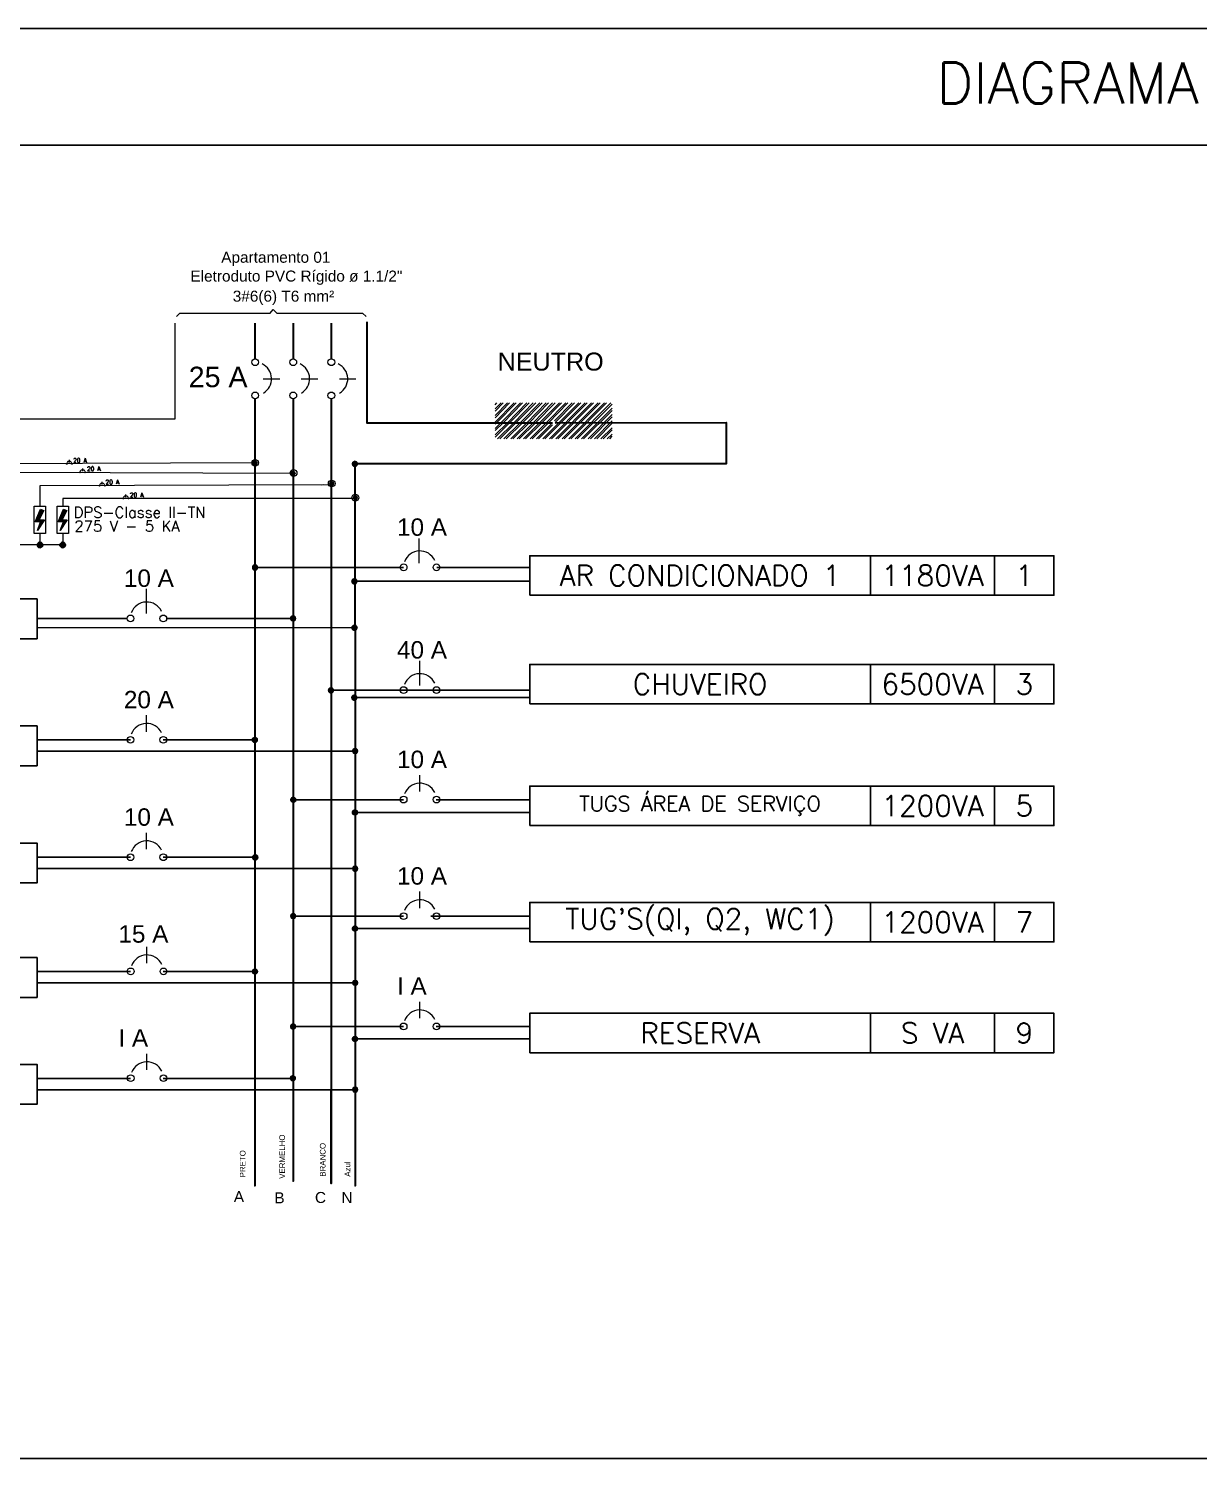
# Model space of a CAD drawing. Header units: metres. Extents: x 2426 to 5032, y 1997 to 4035.
# Drawn here: x 2462.62 to 2468.03, y 2021.78 to 2028.39 of the extents above; entities that cross this region are included whole.
import ezdxf

# ---------------------------------------------------------------- set-up
doc = ezdxf.new("R2010")
doc.units = ezdxf.units.M
doc.linetypes.add('CONTORNO_QUADRO_T', pattern=[0.35, 0.2, -0.15])
for name, color, linetype in [('ELE-TEXTO04', 4, 'CONTORNO_QUADRO_T'), ('PDF3_COTA', 7, 'Continuous'), ('PDF3_DI-Barramento Fase 1', 6, 'Continuous'), ('PDF3_DI-Barramento Fase 2', 6, 'Continuous'), ('PDF3_DI-Barramento Fase 3', 4, 'Continuous'), ('PDF3_DI-Disjuntor', 7, 'Continuous'), ('PDF3_DI-Textos do diagrama', 7, 'Continuous'), ('PDF3_DIAGRAMA', 7, 'Continuous'), ('PDF3_eletrodutos', 3, 'Continuous'), ('PDF3_Text', 7, 'Continuous'), ('VISTA FRONTAL', 7, 'Continuous')]:
    doc.layers.add(name, color=color, linetype=linetype)
doc.layers.add('PDF3_DI-Linhas do diagrama', color=7, linetype='Continuous', true_color=0xdcdcdc)
doc.styles.add('N', font='romans.shx', dxfattribs={"height": 0.13})
doc.styles.add('PDF Arial', font='arial.ttf')

msp = doc.modelspace()

# ---------------------------------------------------------------- linework, layer by layer
for p, q in [((2463.2577, 2025.6656), (2463.8419, 2025.6656)), ((2462.6586, 2025.6215), (2464.1282, 2025.623))]:
    msp.add_line(p, q)
at = {"layer": 'PDF3_COTA'}
for p, q in [((2464.9336, 2025.8375), (2464.1272, 2025.8375)), ((2462.6615, 2025.6656), (2463.0751, 2025.6656)), ((2464.9332, 2025.2997), (2464.1268, 2025.2997))]:
    msp.add_line(p, q, dxfattribs=at)
at = {"layer": 'PDF3_COTA', "lineweight": 25}
for points in [[(2464.936, 2025.7729), (2464.936, 2025.9554), (2467.3595, 2025.9554), (2467.3595, 2025.7729), (2465.1039, 2025.7729)], [(2460.2546, 2025.5713), (2460.2546, 2025.7555), (2462.6586, 2025.7555), (2462.6586, 2025.5713)], [(2464.936, 2025.2703), (2464.936, 2025.4529), (2467.3595, 2025.4529), (2467.3595, 2025.2703), (2465.1039, 2025.2703)], [(2460.2546, 2024.9847), (2460.2546, 2025.1689), (2462.6586, 2025.1689), (2462.6586, 2024.9847)], [(2464.936, 2024.7082), (2464.936, 2024.8908), (2467.3595, 2024.8908), (2467.3595, 2024.7082), (2465.1039, 2024.7082)], [(2460.2546, 2024.4429), (2460.2546, 2024.6271), (2462.6586, 2024.6271), (2462.6586, 2024.4429)], [(2464.936, 2024.1702), (2464.936, 2024.3527), (2467.3595, 2024.3527), (2467.3595, 2024.1702), (2465.1039, 2024.1702)], [(2460.2546, 2023.9135), (2460.2546, 2024.0977), (2462.6586, 2024.0977), (2462.6586, 2023.9135)], [(2464.936, 2023.6579), (2464.936, 2023.8405), (2467.3595, 2023.8405), (2467.3595, 2023.6579), (2465.1039, 2023.6579)], [(2460.2546, 2023.4196), (2460.2546, 2023.6038), (2462.6586, 2023.6038), (2462.6586, 2023.4196)]]:
    msp.add_lwpolyline(points, close=True, dxfattribs=at)
for points in [[(2466.5108, 2025.7729), (2466.5108, 2025.9554)], [(2467.0853, 2025.7729), (2467.0853, 2025.9554)], [(2463.6742, 2025.9016), (2464.3524, 2025.9016)], [(2464.5061, 2025.9016), (2464.936, 2025.9016)], [(2466.5108, 2025.2703), (2466.5108, 2025.4529)], [(2467.0853, 2025.2703), (2467.0853, 2025.4529)], [(2464.0157, 2025.3343), (2464.936, 2025.3343)], [(2462.6586, 2025.1045), (2463.0906, 2025.1045)], [(2463.666, 2025.1045), (2463.2422, 2025.1045)], [(2464.1258, 2025.0523), (2462.6586, 2025.0523)], [(2466.5108, 2024.7082), (2466.5108, 2024.8908)], [(2467.0853, 2024.7082), (2467.0853, 2024.8908)], [(2463.8428, 2024.8273), (2464.3524, 2024.8273)], [(2464.504, 2024.8273), (2464.936, 2024.8273)], [(2464.1258, 2024.7686), (2464.936, 2024.7686)], [(2462.6586, 2024.5616), (2463.0906, 2024.5616)], [(2463.6669, 2024.5616), (2463.2422, 2024.5616)], [(2464.1258, 2024.5094), (2462.6586, 2024.5094)], [(2466.5108, 2024.1702), (2466.5108, 2024.3527)], [(2467.0853, 2024.1702), (2467.0853, 2024.3527)], [(2463.8438, 2024.2893), (2464.3524, 2024.2893)], [(2464.4787, 2024.2893), (2464.936, 2024.2893)], [(2464.1258, 2024.2323), (2464.936, 2024.2323)], [(2462.6586, 2024.0334), (2463.0906, 2024.0334)], [(2463.6633, 2024.0334), (2463.2422, 2024.0334)], [(2464.1258, 2023.9812), (2462.6586, 2023.9812)], [(2466.5108, 2023.6579), (2466.5108, 2023.8405)], [(2467.0853, 2023.6579), (2467.0853, 2023.8405)], [(2463.8418, 2023.7791), (2464.3524, 2023.7791)], [(2464.504, 2023.7791), (2464.936, 2023.7791)], [(2464.1258, 2023.722), (2464.936, 2023.722)], [(2462.6586, 2023.5394), (2463.0906, 2023.5394)], [(2464.1258, 2023.4872), (2462.6586, 2023.4872)], [(2463.8421, 2023.5394), (2463.2418, 2023.5394)]]:
    msp.add_lwpolyline(points, dxfattribs=at)
at = {"layer": 'PDF3_DI-Barramento Fase 1', "lineweight": 30}
for points in [[(2463.666, 2027.0298), (2463.666, 2026.8635)], [(2463.8421, 2027.0298), (2463.8421, 2026.8635)], [(2464.0182, 2027.0298), (2464.0182, 2026.8635)], [(2463.666, 2026.6809), (2463.666, 2023.0427), (2463.666, 2023.0427)]]:
    msp.add_lwpolyline(points, dxfattribs=at)
at = {"layer": 'PDF3_DI-Barramento Fase 2', "lineweight": 30}
msp.add_lwpolyline([(2463.8421, 2026.6809), (2463.8421, 2023.0641), (2463.8421, 2023.0641)], dxfattribs=at)
at = {"layer": 'PDF3_DI-Barramento Fase 3', "lineweight": 30}
for points in [[(2464.1828, 2027.0363), (2464.1828, 2026.5701), (2465.042, 2026.5701)], [(2465.0534, 2026.5701), (2465.8441, 2026.5717), (2465.8441, 2026.3793), (2464.2171, 2026.3793)], [(2464.6295, 2026.3793), (2464.1274, 2026.3793), (2464.129, 2024.8632), (2464.129, 2023.0427), (2464.129, 2023.0427)]]:
    msp.add_lwpolyline(points, dxfattribs=at)
at = {"layer": 'PDF3_DI-Barramento Fase 3', "color": 6, "lineweight": 30}
msp.add_lwpolyline([(2464.0182, 2026.6809), (2464.0182, 2023.0534), (2464.0182, 2023.4872)], dxfattribs=at)
at = {"layer": 'PDF3_DI-Disjuntor', "transparency": 33554559}
for points in [[(2462.6553, 2026.1217), (2462.6863, 2026.112), (2462.6504, 2026.112)], [(2462.6732, 2026.1641), (2462.6683, 2026.1217), (2462.6553, 2026.1217)], [(2462.6928, 2026.1217), (2462.6553, 2026.1217), (2462.6863, 2026.112)], [(2462.6895, 2026.1641), (2462.6732, 2026.1641), (2462.6683, 2026.1217)], [(2462.6749, 2026.1706), (2462.6895, 2026.1641), (2462.6732, 2026.1641)], [(2462.7613, 2026.1217), (2462.7906, 2026.112), (2462.7564, 2026.112)], [(2462.7776, 2026.1641), (2462.7743, 2026.1217), (2462.7613, 2026.1217)], [(2462.7971, 2026.1217), (2462.7613, 2026.1217), (2462.7906, 2026.112)], [(2462.7955, 2026.1641), (2462.7776, 2026.1641), (2462.7743, 2026.1217)], [(2462.7808, 2026.1706), (2462.7955, 2026.1641), (2462.7776, 2026.1641)], [(2462.6749, 2026.112), (2462.6863, 2026.112), (2462.6602, 2026.0712)], [(2462.7808, 2026.112), (2462.7906, 2026.112), (2462.7661, 2026.0712)]]:
    msp.add_solid(points, dxfattribs=at)
at = {"layer": 'PDF3_DI-Linhas do diagrama', "lineweight": 20}
for centre in [(2463.6669, 2026.385), (2463.8446, 2026.3377), (2464.0206, 2026.2888), (2464.1299, 2026.2236)]:
    msp.add_circle(centre, 0.0155, dxfattribs=at)
at = {"layer": 'PDF3_DI-Linhas do diagrama', "transparency": 33554559}
for points in [[(2463.6563, 2026.3924), (2463.666, 2026.3842), (2463.653, 2026.3842)], [(2463.653, 2026.3842), (2463.6563, 2026.3761), (2463.666, 2026.3842)], [(2463.666, 2026.3972), (2463.6563, 2026.3924), (2463.666, 2026.3842)], [(2463.6563, 2026.3761), (2463.666, 2026.3842), (2463.666, 2026.3712)], [(2463.666, 2026.3842), (2463.6742, 2026.3924), (2463.666, 2026.3972)], [(2463.6791, 2026.3842), (2463.666, 2026.3842), (2463.6742, 2026.3924)], [(2463.666, 2026.3842), (2463.666, 2026.3712), (2463.6742, 2026.3761)], [(2463.6742, 2026.3761), (2463.6791, 2026.3842), (2463.666, 2026.3842)], [(2463.8323, 2026.3451), (2463.8421, 2026.3369), (2463.8291, 2026.3369)], [(2463.8291, 2026.3369), (2463.8323, 2026.3271), (2463.8421, 2026.3369)], [(2463.8421, 2026.3483), (2463.8323, 2026.3451), (2463.8421, 2026.3369)], [(2463.8323, 2026.3271), (2463.8421, 2026.3369), (2463.8421, 2026.3239)], [(2463.8421, 2026.3369), (2463.8503, 2026.3451), (2463.8421, 2026.3483)], [(2463.8535, 2026.3369), (2463.8421, 2026.3369), (2463.8503, 2026.3451)], [(2463.8421, 2026.3369), (2463.8421, 2026.3239), (2463.8503, 2026.3271)], [(2463.8503, 2026.3271), (2463.8535, 2026.3369), (2463.8421, 2026.3369)], [(2464.0117, 2026.2978), (2464.0214, 2026.2897), (2464.0084, 2026.2897)], [(2464.0084, 2026.2897), (2464.0117, 2026.2799), (2464.0214, 2026.2897)], [(2464.0214, 2026.3011), (2464.0117, 2026.2978), (2464.0214, 2026.2897)], [(2464.0117, 2026.2799), (2464.0214, 2026.2897), (2464.0214, 2026.2766)], [(2464.0214, 2026.2897), (2464.0296, 2026.2978), (2464.0214, 2026.3011)], [(2464.0329, 2026.2897), (2464.0214, 2026.2897), (2464.0296, 2026.2978)], [(2464.0214, 2026.2897), (2464.0214, 2026.2766), (2464.0296, 2026.2799)], [(2464.0296, 2026.2799), (2464.0329, 2026.2897), (2464.0214, 2026.2897)], [(2464.1209, 2026.2326), (2464.1307, 2026.2228), (2464.1176, 2026.2228)], [(2464.1176, 2026.2228), (2464.1209, 2026.2147), (2464.1307, 2026.2228)], [(2464.1307, 2026.2359), (2464.1209, 2026.2326), (2464.1307, 2026.2228)], [(2464.1209, 2026.2147), (2464.1307, 2026.2228), (2464.1307, 2026.2098)], [(2464.1307, 2026.2228), (2464.1388, 2026.2326), (2464.1307, 2026.2359)], [(2464.1421, 2026.2228), (2464.1307, 2026.2228), (2464.1388, 2026.2326)], [(2464.1307, 2026.2228), (2464.1307, 2026.2098), (2464.1388, 2026.2147)], [(2464.1388, 2026.2147), (2464.1421, 2026.2228), (2464.1307, 2026.2228)], [(2463.666, 2025.9016), (2463.653, 2025.9082), (2463.6514, 2025.9016)], [(2463.6514, 2025.9016), (2463.653, 2025.8935), (2463.666, 2025.9016)], [(2463.6579, 2025.9147), (2463.666, 2025.9016), (2463.653, 2025.9082)], [(2463.653, 2025.8935), (2463.666, 2025.9016), (2463.6579, 2025.887)], [(2463.666, 2025.9163), (2463.6579, 2025.9147), (2463.666, 2025.9016)], [(2463.666, 2025.9016), (2463.6579, 2025.887), (2463.666, 2025.8853)], [(2463.666, 2025.9016), (2463.6742, 2025.9147), (2463.666, 2025.9163)], [(2463.6791, 2025.9082), (2463.666, 2025.9016), (2463.6742, 2025.9147)], [(2463.6807, 2025.9016), (2463.6791, 2025.9082), (2463.666, 2025.9016)], [(2463.666, 2025.8853), (2463.6742, 2025.887), (2463.666, 2025.9016)], [(2463.6742, 2025.887), (2463.666, 2025.9016), (2463.6791, 2025.8935)], [(2463.666, 2025.9016), (2463.6791, 2025.8935), (2463.6807, 2025.9016)], [(2464.1253, 2025.8376), (2464.1123, 2025.8441), (2464.1106, 2025.8376)], [(2464.1106, 2025.8376), (2464.1123, 2025.8294), (2464.1253, 2025.8376)], [(2464.1188, 2025.8506), (2464.1253, 2025.8376), (2464.1123, 2025.8441)], [(2464.1123, 2025.8294), (2464.1253, 2025.8376), (2464.1188, 2025.8229)], [(2464.1253, 2025.8523), (2464.1188, 2025.8506), (2464.1253, 2025.8376)], [(2464.1253, 2025.8376), (2464.1188, 2025.8229), (2464.1253, 2025.8213)], [(2464.1253, 2025.8376), (2464.1335, 2025.8506), (2464.1253, 2025.8523)], [(2464.1384, 2025.8441), (2464.1253, 2025.8376), (2464.1335, 2025.8506)], [(2464.1416, 2025.8376), (2464.1384, 2025.8441), (2464.1253, 2025.8376)], [(2464.1253, 2025.8213), (2464.1335, 2025.8229), (2464.1253, 2025.8376)], [(2464.1335, 2025.8229), (2464.1253, 2025.8376), (2464.1384, 2025.8294)], [(2464.1253, 2025.8376), (2464.1384, 2025.8294), (2464.1416, 2025.8376)], [(2463.8422, 2025.6656), (2463.8291, 2025.6738), (2463.8275, 2025.6656)], [(2463.8275, 2025.6656), (2463.8291, 2025.6575), (2463.8422, 2025.6656)], [(2463.834, 2025.6787), (2463.8422, 2025.6656), (2463.8291, 2025.6738)], [(2463.8291, 2025.6575), (2463.8422, 2025.6656), (2463.834, 2025.6526)], [(2463.8422, 2025.6803), (2463.834, 2025.6787), (2463.8422, 2025.6656)], [(2463.8422, 2025.6656), (2463.834, 2025.6526), (2463.8422, 2025.651)], [(2463.8422, 2025.6656), (2463.8503, 2025.6787), (2463.8422, 2025.6803)], [(2463.8552, 2025.6738), (2463.8422, 2025.6656), (2463.8503, 2025.6787)], [(2463.8568, 2025.6656), (2463.8552, 2025.6738), (2463.8422, 2025.6656)], [(2463.8422, 2025.651), (2463.8503, 2025.6526), (2463.8422, 2025.6656)], [(2463.8503, 2025.6526), (2463.8422, 2025.6656), (2463.8552, 2025.6575)], [(2463.8422, 2025.6656), (2463.8552, 2025.6575), (2463.8568, 2025.6656)], [(2464.1255, 2025.6231), (2464.1125, 2025.6297), (2464.1109, 2025.6231)], [(2464.1109, 2025.6231), (2464.1125, 2025.615), (2464.1255, 2025.6231)], [(2464.119, 2025.6362), (2464.1255, 2025.6231), (2464.1125, 2025.6297)], [(2464.1125, 2025.615), (2464.1255, 2025.6231), (2464.119, 2025.6085)], [(2464.1255, 2025.6378), (2464.119, 2025.6362), (2464.1255, 2025.6231)], [(2464.1255, 2025.6231), (2464.119, 2025.6085), (2464.1255, 2025.6068)], [(2464.1255, 2025.6231), (2464.1337, 2025.6362), (2464.1255, 2025.6378)], [(2464.1386, 2025.6297), (2464.1255, 2025.6231), (2464.1337, 2025.6362)], [(2464.1418, 2025.6231), (2464.1386, 2025.6297), (2464.1255, 2025.6231)], [(2464.1255, 2025.6068), (2464.1337, 2025.6085), (2464.1255, 2025.6231)], [(2464.1337, 2025.6085), (2464.1255, 2025.6231), (2464.1386, 2025.615)], [(2464.1255, 2025.6231), (2464.1386, 2025.615), (2464.1418, 2025.6231)], [(2464.0169, 2025.3338), (2464.0038, 2025.3403), (2464.0022, 2025.3338)], [(2464.0022, 2025.3338), (2464.0038, 2025.3257), (2464.0169, 2025.3338)], [(2464.0103, 2025.3469), (2464.0169, 2025.3338), (2464.0038, 2025.3403)], [(2464.0038, 2025.3257), (2464.0169, 2025.3338), (2464.0103, 2025.3191)], [(2464.0169, 2025.3485), (2464.0103, 2025.3469), (2464.0169, 2025.3338)], [(2464.0169, 2025.3338), (2464.0103, 2025.3191), (2464.0169, 2025.3175)], [(2464.0169, 2025.3338), (2464.025, 2025.3469), (2464.0169, 2025.3485)], [(2464.0299, 2025.3403), (2464.0169, 2025.3338), (2464.025, 2025.3469)], [(2464.0332, 2025.3338), (2464.0299, 2025.3403), (2464.0169, 2025.3338)], [(2464.0169, 2025.3175), (2464.025, 2025.3191), (2464.0169, 2025.3338)], [(2464.025, 2025.3191), (2464.0169, 2025.3338), (2464.0299, 2025.3257)], [(2464.0169, 2025.3338), (2464.0299, 2025.3257), (2464.0332, 2025.3338)], [(2464.1249, 2025.2998), (2464.1118, 2025.3063), (2464.1102, 2025.2998)], [(2464.1102, 2025.2998), (2464.1118, 2025.2916), (2464.1249, 2025.2998)], [(2464.1184, 2025.3128), (2464.1249, 2025.2998), (2464.1118, 2025.3063)], [(2464.1118, 2025.2916), (2464.1249, 2025.2998), (2464.1184, 2025.2851)], [(2464.1249, 2025.3144), (2464.1184, 2025.3128), (2464.1249, 2025.2998)], [(2464.1249, 2025.2998), (2464.1184, 2025.2851), (2464.1249, 2025.2835)], [(2464.1249, 2025.2998), (2464.133, 2025.3128), (2464.1249, 2025.3144)], [(2464.1379, 2025.3063), (2464.1249, 2025.2998), (2464.133, 2025.3128)], [(2464.1412, 2025.2998), (2464.1379, 2025.3063), (2464.1249, 2025.2998)], [(2464.1249, 2025.2835), (2464.133, 2025.2851), (2464.1249, 2025.2998)], [(2464.133, 2025.2851), (2464.1249, 2025.2998), (2464.1379, 2025.2916)], [(2464.1249, 2025.2998), (2464.1379, 2025.2916), (2464.1412, 2025.2998)], [(2463.6644, 2025.1035), (2463.6514, 2025.1117), (2463.6497, 2025.1035)], [(2463.6497, 2025.1035), (2463.6514, 2025.097), (2463.6644, 2025.1035)], [(2463.6579, 2025.1166), (2463.6644, 2025.1035), (2463.6514, 2025.1117)], [(2463.6514, 2025.097), (2463.6644, 2025.1035), (2463.6579, 2025.0905)], [(2463.6644, 2025.1198), (2463.6579, 2025.1166), (2463.6644, 2025.1035)], [(2463.6644, 2025.1035), (2463.6579, 2025.0905), (2463.6644, 2025.0889)], [(2463.6644, 2025.1035), (2463.6726, 2025.1166), (2463.6644, 2025.1198)], [(2463.6791, 2025.1117), (2463.6644, 2025.1035), (2463.6726, 2025.1166)], [(2463.6807, 2025.1035), (2463.6791, 2025.1117), (2463.6644, 2025.1035)], [(2463.6644, 2025.0889), (2463.6726, 2025.0905), (2463.6644, 2025.1035)], [(2463.6726, 2025.0905), (2463.6644, 2025.1035), (2463.6791, 2025.097)], [(2463.6644, 2025.1035), (2463.6791, 2025.097), (2463.6807, 2025.1035)], [(2464.1209, 2025.0653), (2464.129, 2025.0523), (2464.116, 2025.0604)], [(2464.129, 2025.0686), (2464.1209, 2025.0653), (2464.129, 2025.0523)], [(2464.129, 2025.0523), (2464.1372, 2025.0653), (2464.129, 2025.0686)], [(2464.1421, 2025.0604), (2464.129, 2025.0523), (2464.1372, 2025.0653)], [(2464.129, 2025.0523), (2464.116, 2025.0604), (2464.1144, 2025.0523)], [(2464.1144, 2025.0523), (2464.116, 2025.0458), (2464.129, 2025.0523)], [(2464.116, 2025.0458), (2464.129, 2025.0523), (2464.1209, 2025.0392)], [(2464.129, 2025.0523), (2464.1209, 2025.0392), (2464.129, 2025.0376)], [(2464.1437, 2025.0523), (2464.1421, 2025.0604), (2464.129, 2025.0523)], [(2464.129, 2025.0376), (2464.1372, 2025.0392), (2464.129, 2025.0523)], [(2464.1372, 2025.0392), (2464.129, 2025.0523), (2464.1421, 2025.0458)], [(2464.129, 2025.0523), (2464.1421, 2025.0458), (2464.1437, 2025.0523)], [(2463.8433, 2024.8273), (2463.8303, 2024.8338), (2463.827, 2024.8273)], [(2463.827, 2024.8273), (2463.8303, 2024.8192), (2463.8433, 2024.8273)], [(2463.8352, 2024.8404), (2463.8433, 2024.8273), (2463.8303, 2024.8338)], [(2463.8303, 2024.8192), (2463.8433, 2024.8273), (2463.8352, 2024.8143)], [(2463.8433, 2024.842), (2463.8352, 2024.8404), (2463.8433, 2024.8273)], [(2463.8433, 2024.8273), (2463.8352, 2024.8143), (2463.8433, 2024.811)], [(2463.8433, 2024.8273), (2463.8499, 2024.8404), (2463.8433, 2024.842)], [(2463.8564, 2024.8338), (2463.8433, 2024.8273), (2463.8499, 2024.8404)], [(2463.858, 2024.8273), (2463.8564, 2024.8338), (2463.8433, 2024.8273)], [(2463.8433, 2024.811), (2463.8499, 2024.8143), (2463.8433, 2024.8273)], [(2463.8499, 2024.8143), (2463.8433, 2024.8273), (2463.8564, 2024.8192)], [(2463.8433, 2024.8273), (2463.8564, 2024.8192), (2463.858, 2024.8273)], [(2464.1274, 2024.7686), (2464.1144, 2024.7768), (2464.1127, 2024.7686)], [(2464.1127, 2024.7686), (2464.1144, 2024.7605), (2464.1274, 2024.7686)], [(2464.1209, 2024.7817), (2464.1274, 2024.7686), (2464.1144, 2024.7768)], [(2464.1144, 2024.7605), (2464.1274, 2024.7686), (2464.1209, 2024.7556)], [(2464.1274, 2024.7833), (2464.1209, 2024.7817), (2464.1274, 2024.7686)], [(2464.1274, 2024.7686), (2464.1209, 2024.7556), (2464.1274, 2024.7539)], [(2464.1274, 2024.7686), (2464.1356, 2024.7817), (2464.1274, 2024.7833)], [(2464.1421, 2024.7768), (2464.1274, 2024.7686), (2464.1356, 2024.7817)], [(2464.1437, 2024.7686), (2464.1421, 2024.7768), (2464.1274, 2024.7686)], [(2464.1274, 2024.7539), (2464.1356, 2024.7556), (2464.1274, 2024.7686)], [(2464.1356, 2024.7556), (2464.1274, 2024.7686), (2464.1421, 2024.7605)], [(2464.1274, 2024.7686), (2464.1421, 2024.7605), (2464.1437, 2024.7686)], [(2463.6663, 2024.5616), (2463.6533, 2024.5681), (2463.6517, 2024.5616)], [(2463.6517, 2024.5616), (2463.6533, 2024.5534), (2463.6663, 2024.5616)], [(2463.6598, 2024.5746), (2463.6663, 2024.5616), (2463.6533, 2024.5681)], [(2463.6533, 2024.5534), (2463.6663, 2024.5616), (2463.6598, 2024.5469)], [(2463.6663, 2024.5762), (2463.6598, 2024.5746), (2463.6663, 2024.5616)], [(2463.6663, 2024.5616), (2463.6598, 2024.5469), (2463.6663, 2024.5453)], [(2463.6663, 2024.5616), (2463.6745, 2024.5746), (2463.6663, 2024.5762)], [(2463.681, 2024.5681), (2463.6663, 2024.5616), (2463.6745, 2024.5746)], [(2463.6826, 2024.5616), (2463.681, 2024.5681), (2463.6663, 2024.5616)], [(2463.6663, 2024.5453), (2463.6745, 2024.5469), (2463.6663, 2024.5616)], [(2463.6745, 2024.5469), (2463.6663, 2024.5616), (2463.681, 2024.5534)], [(2463.6663, 2024.5616), (2463.681, 2024.5534), (2463.6826, 2024.5616)], [(2464.129, 2024.5094), (2464.116, 2024.5159), (2464.1144, 2024.5094)], [(2464.1144, 2024.5094), (2464.116, 2024.5013), (2464.129, 2024.5094)], [(2464.1209, 2024.5225), (2464.129, 2024.5094), (2464.116, 2024.5159)], [(2464.116, 2024.5013), (2464.129, 2024.5094), (2464.1209, 2024.4947)], [(2464.129, 2024.5241), (2464.1209, 2024.5225), (2464.129, 2024.5094)], [(2464.129, 2024.5094), (2464.1209, 2024.4947), (2464.129, 2024.4931)], [(2464.129, 2024.5094), (2464.1372, 2024.5225), (2464.129, 2024.5241)], [(2464.1421, 2024.5159), (2464.129, 2024.5094), (2464.1372, 2024.5225)], [(2464.1437, 2024.5094), (2464.1421, 2024.5159), (2464.129, 2024.5094)], [(2464.129, 2024.4931), (2464.1372, 2024.4947), (2464.129, 2024.5094)], [(2464.1372, 2024.4947), (2464.129, 2024.5094), (2464.1421, 2024.5013)], [(2464.129, 2024.5094), (2464.1421, 2024.5013), (2464.1437, 2024.5094)], [(2463.8426, 2024.2893), (2463.8296, 2024.2975), (2463.8279, 2024.2893)], [(2463.8279, 2024.2893), (2463.8296, 2024.2828), (2463.8426, 2024.2893)], [(2463.8345, 2024.3024), (2463.8426, 2024.2893), (2463.8296, 2024.2975)], [(2463.8296, 2024.2828), (2463.8426, 2024.2893), (2463.8345, 2024.2763)], [(2463.8426, 2024.3056), (2463.8345, 2024.3024), (2463.8426, 2024.2893)], [(2463.8426, 2024.2893), (2463.8345, 2024.2763), (2463.8426, 2024.2747)], [(2463.8426, 2024.2893), (2463.8508, 2024.3024), (2463.8426, 2024.3056)], [(2463.8556, 2024.2975), (2463.8426, 2024.2893), (2463.8508, 2024.3024)], [(2463.8573, 2024.2893), (2463.8556, 2024.2975), (2463.8426, 2024.2893)], [(2463.8426, 2024.2747), (2463.8508, 2024.2763), (2463.8426, 2024.2893)], [(2463.8508, 2024.2763), (2463.8426, 2024.2893), (2463.8556, 2024.2828)], [(2463.8426, 2024.2893), (2463.8556, 2024.2828), (2463.8573, 2024.2893)], [(2464.1274, 2024.2323), (2464.1144, 2024.2388), (2464.1127, 2024.2323)], [(2464.1127, 2024.2323), (2464.1144, 2024.2241), (2464.1274, 2024.2323)], [(2464.1209, 2024.2453), (2464.1274, 2024.2323), (2464.1144, 2024.2388)], [(2464.1144, 2024.2241), (2464.1274, 2024.2323), (2464.1209, 2024.2192)], [(2464.1274, 2024.2469), (2464.1209, 2024.2453), (2464.1274, 2024.2323)], [(2464.1274, 2024.2323), (2464.1209, 2024.2192), (2464.1274, 2024.216)], [(2464.1274, 2024.2323), (2464.1356, 2024.2453), (2464.1274, 2024.2469)], [(2464.1421, 2024.2388), (2464.1274, 2024.2323), (2464.1356, 2024.2453)], [(2464.1437, 2024.2323), (2464.1421, 2024.2388), (2464.1274, 2024.2323)], [(2464.1274, 2024.216), (2464.1356, 2024.2192), (2464.1274, 2024.2323)], [(2464.1356, 2024.2192), (2464.1274, 2024.2323), (2464.1421, 2024.2241)], [(2464.1274, 2024.2323), (2464.1421, 2024.2241), (2464.1437, 2024.2323)], [(2463.6654, 2024.0334), (2463.6524, 2024.0415), (2463.6507, 2024.0334)], [(2463.6507, 2024.0334), (2463.6524, 2024.0252), (2463.6654, 2024.0334)], [(2463.6589, 2024.0464), (2463.6654, 2024.0334), (2463.6524, 2024.0415)], [(2463.6524, 2024.0252), (2463.6654, 2024.0334), (2463.6589, 2024.0203)], [(2463.6654, 2024.048), (2463.6589, 2024.0464), (2463.6654, 2024.0334)], [(2463.6654, 2024.0334), (2463.6589, 2024.0203), (2463.6654, 2024.0187)], [(2463.6654, 2024.0334), (2463.6736, 2024.0464), (2463.6654, 2024.048)], [(2463.6784, 2024.0415), (2463.6654, 2024.0334), (2463.6736, 2024.0464)], [(2463.6817, 2024.0334), (2463.6784, 2024.0415), (2463.6654, 2024.0334)], [(2463.6654, 2024.0187), (2463.6736, 2024.0203), (2463.6654, 2024.0334)], [(2463.6736, 2024.0203), (2463.6654, 2024.0334), (2463.6784, 2024.0252)], [(2463.6654, 2024.0334), (2463.6784, 2024.0252), (2463.6817, 2024.0334)], [(2464.129, 2023.9812), (2464.116, 2023.9894), (2464.1144, 2023.9812)], [(2464.1144, 2023.9812), (2464.116, 2023.9731), (2464.129, 2023.9812)], [(2464.1209, 2023.9942), (2464.129, 2023.9812), (2464.116, 2023.9894)], [(2464.116, 2023.9731), (2464.129, 2023.9812), (2464.1209, 2023.9682)], [(2464.129, 2023.9959), (2464.1209, 2023.9942), (2464.129, 2023.9812)], [(2464.129, 2023.9812), (2464.1209, 2023.9682), (2464.129, 2023.9665)], [(2464.129, 2023.9812), (2464.1372, 2023.9942), (2464.129, 2023.9959)], [(2464.1421, 2023.9894), (2464.129, 2023.9812), (2464.1372, 2023.9942)], [(2464.1437, 2023.9812), (2464.1421, 2023.9894), (2464.129, 2023.9812)], [(2464.129, 2023.9665), (2464.1372, 2023.9682), (2464.129, 2023.9812)], [(2464.1372, 2023.9682), (2464.129, 2023.9812), (2464.1421, 2023.9731)], [(2464.129, 2023.9812), (2464.1421, 2023.9731), (2464.1437, 2023.9812)], [(2463.8422, 2023.7791), (2463.8292, 2023.7872), (2463.8275, 2023.7791)], [(2463.8275, 2023.7791), (2463.8292, 2023.7709), (2463.8422, 2023.7791)], [(2463.8341, 2023.7921), (2463.8422, 2023.7791), (2463.8292, 2023.7872)], [(2463.8292, 2023.7709), (2463.8422, 2023.7791), (2463.8341, 2023.766)], [(2463.8422, 2023.7954), (2463.8341, 2023.7921), (2463.8422, 2023.7791)], [(2463.8422, 2023.7791), (2463.8341, 2023.766), (2463.8422, 2023.7644)], [(2463.8422, 2023.7791), (2463.8504, 2023.7921), (2463.8422, 2023.7954)], [(2463.8553, 2023.7872), (2463.8422, 2023.7791), (2463.8504, 2023.7921)], [(2463.8569, 2023.7791), (2463.8553, 2023.7872), (2463.8422, 2023.7791)], [(2463.8422, 2023.7644), (2463.8504, 2023.766), (2463.8422, 2023.7791)], [(2463.8504, 2023.766), (2463.8422, 2023.7791), (2463.8553, 2023.7709)], [(2463.8422, 2023.7791), (2463.8553, 2023.7709), (2463.8569, 2023.7791)], [(2464.1274, 2023.722), (2464.1144, 2023.7285), (2464.1127, 2023.722)], [(2464.1127, 2023.722), (2464.1144, 2023.7138), (2464.1274, 2023.722)], [(2464.1209, 2023.735), (2464.1274, 2023.722), (2464.1144, 2023.7285)], [(2464.1144, 2023.7138), (2464.1274, 2023.722), (2464.1209, 2023.709)], [(2464.1274, 2023.7367), (2464.1209, 2023.735), (2464.1274, 2023.722)], [(2464.1274, 2023.722), (2464.1209, 2023.709), (2464.1274, 2023.7057)], [(2464.1274, 2023.722), (2464.1356, 2023.735), (2464.1274, 2023.7367)], [(2464.1421, 2023.7285), (2464.1274, 2023.722), (2464.1356, 2023.735)], [(2464.1437, 2023.722), (2464.1421, 2023.7285), (2464.1274, 2023.722)], [(2464.1274, 2023.7057), (2464.1356, 2023.709), (2464.1274, 2023.722)], [(2464.1356, 2023.709), (2464.1274, 2023.722), (2464.1421, 2023.7138)], [(2464.1274, 2023.722), (2464.1421, 2023.7138), (2464.1437, 2023.722)], [(2463.8414, 2023.5398), (2463.8283, 2023.5479), (2463.8251, 2023.5398)], [(2463.8332, 2023.5528), (2463.8414, 2023.5398), (2463.8283, 2023.5479)], [(2463.8414, 2023.5561), (2463.8332, 2023.5528), (2463.8414, 2023.5398)], [(2463.8414, 2023.5398), (2463.8479, 2023.5528), (2463.8414, 2023.5561)], [(2463.8544, 2023.5479), (2463.8414, 2023.5398), (2463.8479, 2023.5528)], [(2463.856, 2023.5398), (2463.8544, 2023.5479), (2463.8414, 2023.5398)], [(2463.8251, 2023.5398), (2463.8283, 2023.5333), (2463.8414, 2023.5398)], [(2463.8283, 2023.5333), (2463.8414, 2023.5398), (2463.8332, 2023.5267)], [(2463.8414, 2023.5398), (2463.8332, 2023.5267), (2463.8414, 2023.5251)], [(2463.8414, 2023.5251), (2463.8479, 2023.5267), (2463.8414, 2023.5398)], [(2463.8479, 2023.5267), (2463.8414, 2023.5398), (2463.8544, 2023.5333)], [(2463.8414, 2023.5398), (2463.8544, 2023.5333), (2463.856, 2023.5398)], [(2464.129, 2023.4872), (2464.116, 2023.4954), (2464.1144, 2023.4872)], [(2464.1144, 2023.4872), (2464.116, 2023.4807), (2464.129, 2023.4872)], [(2464.1209, 2023.5003), (2464.129, 2023.4872), (2464.116, 2023.4954)], [(2464.116, 2023.4807), (2464.129, 2023.4872), (2464.1209, 2023.4742)], [(2464.129, 2023.5035), (2464.1209, 2023.5003), (2464.129, 2023.4872)], [(2464.129, 2023.4872), (2464.1209, 2023.4742), (2464.129, 2023.4726)], [(2464.129, 2023.4872), (2464.1372, 2023.5003), (2464.129, 2023.5035)], [(2464.1421, 2023.4954), (2464.129, 2023.4872), (2464.1372, 2023.5003)], [(2464.1437, 2023.4872), (2464.1421, 2023.4954), (2464.129, 2023.4872)], [(2464.129, 2023.4726), (2464.1372, 2023.4742), (2464.129, 2023.4872)], [(2464.1372, 2023.4742), (2464.129, 2023.4872), (2464.1421, 2023.4807)], [(2464.129, 2023.4872), (2464.1421, 2023.4807), (2464.1437, 2023.4872)]]:
    msp.add_solid(points, dxfattribs=at)
at = {"layer": 'PDF3_DI-Textos do diagrama', "lineweight": 20}
msp.add_lwpolyline([(2463.3025, 2027.0608), (2463.3188, 2027.0771), (2463.7362, 2027.0771), (2463.7508, 2027.0934), (2463.7671, 2027.0771), (2464.1633, 2027.0771), (2464.1796, 2027.0608)], dxfattribs=at)
for points in [[(2462.6895, 2026.1641), (2462.6683, 2026.1217), (2462.6928, 2026.1217), (2462.6602, 2026.0712), (2462.6749, 2026.112), (2462.6504, 2026.112), (2462.6749, 2026.1706)], [(2462.7955, 2026.1641), (2462.7743, 2026.1217), (2462.7971, 2026.1217), (2462.7661, 2026.0712), (2462.7808, 2026.112), (2462.7564, 2026.112), (2462.7808, 2026.1706)]]:
    msp.add_lwpolyline(points, close=True, dxfattribs=at)
at = {"layer": 'PDF3_DIAGRAMA', "color": 1, "lineweight": 5}
for points in [[(2463.7035, 2026.7722), (2463.7802, 2026.7722)], [(2463.8796, 2026.7722), (2463.9562, 2026.7722)], [(2464.0573, 2026.7722), (2464.1323, 2026.7722)], [(2462.8081, 2026.3864), (2462.8081, 2026.3983)], [(2462.8695, 2026.3468), (2462.8695, 2026.3588)], [(2462.9595, 2026.2851), (2462.9595, 2026.297)], [(2463.0694, 2026.2263), (2463.0694, 2026.2383)], [(2464.4249, 2025.9204), (2464.4249, 2026.0344)], [(2463.1642, 2025.6886), (2463.1642, 2025.8026)], [(2464.4277, 2025.3555), (2464.4277, 2025.4695)], [(2463.1647, 2025.1411), (2463.1647, 2025.2178)], [(2464.4274, 2024.8648), (2464.4274, 2024.9414)], [(2463.1647, 2024.5983), (2463.1647, 2024.6749)], [(2464.4274, 2024.326), (2464.4274, 2024.4026)], [(2463.1656, 2024.0725), (2463.1656, 2024.1475)], [(2464.4274, 2023.8182), (2464.4274, 2023.8932)], [(2463.1656, 2023.5785), (2463.1656, 2023.6535)]]:
    msp.add_lwpolyline(points, dxfattribs=at)
at = {"layer": 'PDF3_DIAGRAMA', "lineweight": 5}
for points in [[(2463.6807, 2026.3842), (2462.4613, 2026.3793), (2462.4613, 2026.1837)], [(2463.8552, 2026.3353), (2462.5673, 2026.3402), (2462.5673, 2026.1837)], [(2463.9823, 2026.2831), (2462.6716, 2026.2782), (2462.6716, 2026.1837)], [(2463.9758, 2026.2831), (2464.028, 2026.2848)], [(2464.1274, 2026.2195), (2462.7776, 2026.2195), (2462.7776, 2026.1837)]]:
    msp.add_lwpolyline(points, dxfattribs=at)
at = {"layer": 'PDF3_DIAGRAMA', "color": 1, "lineweight": 5}
for points in [[(2462.6455, 2026.1837), (2462.6977, 2026.1837), (2462.6977, 2026.0582), (2462.6455, 2026.0582)], [(2462.7515, 2026.1837), (2462.8036, 2026.1837), (2462.8036, 2026.0582), (2462.7515, 2026.0582)]]:
    msp.add_lwpolyline(points, close=True, dxfattribs=at)
for centre, radius in [((2463.6669, 2026.8496), 0.0155), ((2463.8429, 2026.8496), 0.0155), ((2464.019, 2026.8496), 0.0155), ((2463.6669, 2026.6964), 0.0155), ((2463.8429, 2026.6964), 0.0155), ((2464.019, 2026.6964), 0.0155), ((2462.796, 2026.3807), 0.00241), ((2462.8199, 2026.3807), 0.00241), ((2462.8574, 2026.3411), 0.00241), ((2462.8813, 2026.3411), 0.00241), ((2462.9475, 2026.2793), 0.00241), ((2462.9714, 2026.2793), 0.00241), ((2463.0574, 2026.2206), 0.00241), ((2463.0813, 2026.2206), 0.00241), ((2464.3532, 2025.9016), 0.0155), ((2464.5048, 2025.9016), 0.0155), ((2463.0906, 2025.6656), 0.0155), ((2463.2422, 2025.6656), 0.0155), ((2464.3532, 2025.3343), 0.0155), ((2464.5048, 2025.3343), 0.0155), ((2463.0906, 2025.1045), 0.0155), ((2463.2422, 2025.1045), 0.0155), ((2464.3532, 2024.8281), 0.0155), ((2464.5048, 2024.8281), 0.0155), ((2463.0906, 2024.5616), 0.0155), ((2463.2422, 2024.5616), 0.0155), ((2464.3532, 2024.2893), 0.0155), ((2464.5048, 2024.2893), 0.0155), ((2463.0914, 2024.0342), 0.0155), ((2463.243, 2024.0342), 0.0155), ((2464.3532, 2023.7799), 0.0155), ((2464.5048, 2023.7799), 0.0155), ((2463.0914, 2023.5402), 0.0155), ((2463.243, 2023.5402), 0.0155)]:
    msp.add_circle(centre, radius, dxfattribs=at)
for centre, radius, start, end in [((2463.6669, 2026.773), 0.0758, 299.99652, 65.00097), ((2463.8429, 2026.773), 0.0758, 299.99652, 65.00097), ((2464.019, 2026.773), 0.0758, 299.99652, 65.00097), ((2462.808, 2026.3807), 0.0118, 29.99652, 155.00097), ((2462.8693, 2026.3411), 0.0118, 29.99652, 155.00097), ((2462.9594, 2026.2793), 0.0118, 29.99652, 155.00097), ((2463.0693, 2026.2206), 0.0118, 29.99652, 155.00097), ((2464.4282, 2025.9016), 0.0758, 24.99989, 159.99935), ((2463.1656, 2025.6656), 0.0758, 24.99989, 159.99935), ((2464.4282, 2025.3343), 0.0758, 24.99989, 159.99935), ((2463.1656, 2025.1045), 0.0758, 24.99989, 159.99935), ((2464.4282, 2024.8281), 0.0758, 24.99989, 159.99935), ((2463.1656, 2024.5616), 0.0758, 24.99989, 159.99935), ((2464.4282, 2024.2893), 0.0758, 24.99989, 159.99935), ((2463.1664, 2024.0342), 0.0758, 24.99989, 159.99935), ((2464.4282, 2023.7799), 0.0758, 24.99989, 159.99935), ((2463.1664, 2023.5402), 0.0758, 24.99989, 159.99935)]:
    msp.add_arc(centre, radius, start, end, dxfattribs=at)
at = {"layer": 'PDF3_eletrodutos', "lineweight": 9}
for points in [[(2462.2852, 2026.588), (2463.2976, 2026.588), (2463.2976, 2027.0298)], [(2462.6716, 2026.0582), (2462.6716, 2026.0044)], [(2462.7776, 2026.0582), (2462.7776, 2026.0044)], [(2462.4711, 2026.0027), (2462.5624, 2026.0076), (2462.7808, 2026.0076)]]:
    msp.add_lwpolyline(points, dxfattribs=at)
at = {"layer": 'PDF3_eletrodutos', "color": 4, "lineweight": 9}
for points in [[(2464.7763, 2026.6336), (2464.804, 2026.6613)], [(2464.7763, 2026.6027), (2464.8333, 2026.6613)], [(2464.7763, 2026.5733), (2464.8643, 2026.6613)], [(2464.7763, 2026.544), (2464.8023, 2026.5701), (2464.8936, 2026.6613)], [(2464.7763, 2026.5146), (2464.8333, 2026.5701), (2464.923, 2026.6613)], [(2464.7763, 2026.6532), (2464.7844, 2026.6613)], [(2464.7763, 2026.6239), (2464.8138, 2026.6613)], [(2464.7763, 2026.5929), (2464.8431, 2026.6613)], [(2464.7763, 2026.5635), (2464.7828, 2026.5701), (2464.8741, 2026.6613)], [(2464.7763, 2026.5342), (2464.8138, 2026.5701), (2464.9034, 2026.6613)], [(2464.7763, 2026.5032), (2464.8431, 2026.5701), (2464.9328, 2026.6613)], [(2464.7877, 2026.4951), (2464.8627, 2026.5701), (2464.9523, 2026.6613)], [(2464.7974, 2026.4951), (2464.8724, 2026.5701), (2464.9637, 2026.6613)], [(2464.817, 2026.4951), (2464.892, 2026.5701), (2464.9833, 2026.6613)], [(2464.8268, 2026.4951), (2464.9034, 2026.5701), (2464.9931, 2026.6613)], [(2464.848, 2026.4951), (2464.923, 2026.5701), (2465.0126, 2026.6613)], [(2464.8578, 2026.4951), (2464.9328, 2026.5701), (2465.0224, 2026.6613)], [(2464.8773, 2026.4951), (2464.9523, 2026.5701), (2465.042, 2026.6613)], [(2464.8871, 2026.4951), (2464.9621, 2026.5701), (2465.0534, 2026.6613)], [(2464.9067, 2026.4951), (2464.9817, 2026.5701), (2465.073, 2026.6613)], [(2464.9165, 2026.4951), (2464.9914, 2026.5701), (2465.0827, 2026.6613)], [(2464.9377, 2026.4951), (2465.0126, 2026.5701), (2465.1023, 2026.6613)], [(2464.9474, 2026.4951), (2465.0224, 2026.5701), (2465.1121, 2026.6613)], [(2464.9963, 2026.4951), (2465.1626, 2026.6613)], [(2465.0061, 2026.4951), (2465.1724, 2026.6613)], [(2465.0273, 2026.4951), (2465.192, 2026.6613)], [(2465.0371, 2026.4951), (2465.2018, 2026.6613)], [(2465.0501, 2026.5782), (2465.1317, 2026.6613)], [(2465.0534, 2026.5717), (2465.1431, 2026.6613)], [(2465.0567, 2026.4951), (2465.2213, 2026.6613)], [(2465.0664, 2026.4951), (2465.2311, 2026.6613)], [(2465.086, 2026.4951), (2465.2523, 2026.6613)], [(2465.0958, 2026.4951), (2465.2621, 2026.6613)], [(2465.117, 2026.4951), (2465.2816, 2026.6613)], [(2465.1268, 2026.4951), (2465.2914, 2026.6613)], [(2465.1463, 2026.4951), (2465.311, 2026.6613)], [(2465.1561, 2026.4951), (2465.3175, 2026.6565)], [(2465.1757, 2026.4951), (2465.3175, 2026.6369)], [(2465.1854, 2026.4951), (2465.3175, 2026.6271)], [(2465.2066, 2026.4951), (2465.3175, 2026.6076)], [(2465.2164, 2026.4951), (2465.3175, 2026.5978)], [(2464.967, 2026.4951), (2465.0355, 2026.5635)], [(2464.9768, 2026.4951), (2465.042, 2026.5603)], [(2465.236, 2026.4951), (2465.3175, 2026.5782)], [(2465.2458, 2026.4951), (2465.3175, 2026.5684)], [(2465.2653, 2026.4951), (2465.3175, 2026.5472)], [(2465.2751, 2026.4951), (2465.3175, 2026.5374)], [(2465.2947, 2026.4951), (2465.3175, 2026.5179)], [(2465.3061, 2026.4951), (2465.3175, 2026.5081)], [(2464.6214, 2026.3793), (2464.1209, 2026.3793), (2464.6214, 2026.3793)], [(2464.2171, 2026.3793), (2464.1274, 2026.3793), (2464.6295, 2026.3793), (2464.1274, 2026.3793)]]:
    msp.add_lwpolyline(points, dxfattribs=at)
at = {"layer": 'PDF3_eletrodutos', "lineweight": 9}
for points in [[(2462.6846, 2026.0044), (2462.6846, 2026.0027), (2462.683, 2025.9995), (2462.683, 2025.9978), (2462.6814, 2025.9962), (2462.6797, 2025.9946), (2462.6765, 2025.9929), (2462.6749, 2025.9929), (2462.6732, 2025.9913), (2462.67, 2025.9929), (2462.6683, 2025.9929), (2462.6651, 2025.9929), (2462.6634, 2025.9946), (2462.6618, 2025.9962), (2462.6602, 2025.9995), (2462.6602, 2026.0011), (2462.6602, 2026.0027), (2462.6602, 2026.006), (2462.6602, 2026.0076), (2462.6602, 2026.0109), (2462.6618, 2026.0125), (2462.6634, 2026.0141), (2462.6651, 2026.0158), (2462.6683, 2026.0174), (2462.67, 2026.0174), (2462.6732, 2026.0174), (2462.6749, 2026.0174), (2462.6765, 2026.0158), (2462.6797, 2026.0158), (2462.6814, 2026.0141), (2462.683, 2026.0109), (2462.683, 2026.0092), (2462.6846, 2026.0076), (2462.6846, 2026.0044), (2462.6846, 2026.0076), (2462.683, 2026.0092), (2462.683, 2026.0109), (2462.6814, 2026.0141), (2462.6797, 2026.0158), (2462.6765, 2026.0158), (2462.6749, 2026.0174), (2462.6732, 2026.0174), (2462.67, 2026.0174), (2462.6683, 2026.0174), (2462.6651, 2026.0158), (2462.6634, 2026.0141), (2462.6618, 2026.0125), (2462.6602, 2026.0109), (2462.6602, 2026.0076), (2462.6602, 2026.006), (2462.6602, 2026.0027), (2462.6602, 2026.0011), (2462.6602, 2025.9995), (2462.6618, 2025.9962), (2462.6634, 2025.9946), (2462.6651, 2025.9929), (2462.6683, 2025.9929), (2462.67, 2025.9929), (2462.6732, 2025.9913), (2462.6749, 2025.9929), (2462.6765, 2025.9929), (2462.6797, 2025.9946), (2462.6814, 2025.9962), (2462.683, 2025.9978), (2462.683, 2025.9995), (2462.6846, 2026.0027)], [(2462.7906, 2026.0044), (2462.7906, 2026.0027), (2462.789, 2025.9995), (2462.7873, 2025.9978), (2462.7873, 2025.9962), (2462.7841, 2025.9946), (2462.7825, 2025.9929), (2462.7808, 2025.9929), (2462.7776, 2025.9913), (2462.7759, 2025.9929), (2462.7727, 2025.9929), (2462.771, 2025.9929), (2462.7694, 2025.9946), (2462.7678, 2025.9962), (2462.7661, 2025.9995), (2462.7645, 2026.0011), (2462.7645, 2026.0027), (2462.7645, 2026.006), (2462.7645, 2026.0076), (2462.7661, 2026.0109), (2462.7678, 2026.0125), (2462.7694, 2026.0141), (2462.771, 2026.0158), (2462.7727, 2026.0174), (2462.7759, 2026.0174), (2462.7776, 2026.0174), (2462.7808, 2026.0174), (2462.7825, 2026.0158), (2462.7841, 2026.0158), (2462.7873, 2026.0141), (2462.7873, 2026.0109), (2462.789, 2026.0092), (2462.7906, 2026.0076), (2462.7906, 2026.0044), (2462.7906, 2026.0076), (2462.789, 2026.0092), (2462.7873, 2026.0109), (2462.7873, 2026.0141), (2462.7841, 2026.0158), (2462.7825, 2026.0158), (2462.7808, 2026.0174), (2462.7776, 2026.0174), (2462.7759, 2026.0174), (2462.7727, 2026.0174), (2462.771, 2026.0158), (2462.7694, 2026.0141), (2462.7678, 2026.0125), (2462.7661, 2026.0109), (2462.7645, 2026.0076), (2462.7645, 2026.006), (2462.7645, 2026.0027), (2462.7645, 2026.0011), (2462.7661, 2025.9995), (2462.7678, 2025.9962), (2462.7694, 2025.9946), (2462.771, 2025.9929), (2462.7727, 2025.9929), (2462.7759, 2025.9929), (2462.7776, 2025.9913), (2462.7808, 2025.9929), (2462.7825, 2025.9929), (2462.7841, 2025.9946), (2462.7873, 2025.9962), (2462.7873, 2025.9978), (2462.789, 2025.9995), (2462.7906, 2026.0027)]]:
    msp.add_lwpolyline(points, close=True, dxfattribs=at)
at = {"layer": 'PDF3_eletrodutos', "color": 4, "transparency": 33554559}
for points in [[(2464.1274, 2026.3793), (2464.1144, 2026.3875), (2464.1127, 2026.3793)], [(2464.1274, 2026.3793), (2464.1144, 2026.3875), (2464.1127, 2026.3793)], [(2464.1274, 2026.3793), (2464.1144, 2026.3875), (2464.1127, 2026.3793)], [(2464.1209, 2026.3924), (2464.1274, 2026.3793), (2464.1144, 2026.3875)], [(2464.1209, 2026.3924), (2464.1274, 2026.3793), (2464.1144, 2026.3875)], [(2464.1209, 2026.3924), (2464.1274, 2026.3793), (2464.1144, 2026.3875)], [(2464.1274, 2026.3956), (2464.1209, 2026.3924), (2464.1274, 2026.3793)], [(2464.1274, 2026.3956), (2464.1209, 2026.3924), (2464.1274, 2026.3793)], [(2464.1274, 2026.3956), (2464.1209, 2026.3924), (2464.1274, 2026.3793)], [(2464.1274, 2026.3793), (2464.1356, 2026.3924), (2464.1274, 2026.3956)], [(2464.1274, 2026.3793), (2464.1356, 2026.3924), (2464.1274, 2026.3956)], [(2464.1274, 2026.3793), (2464.1356, 2026.3924), (2464.1274, 2026.3956)], [(2464.1405, 2026.3875), (2464.1274, 2026.3793), (2464.1356, 2026.3924)], [(2464.1405, 2026.3875), (2464.1274, 2026.3793), (2464.1356, 2026.3924)], [(2464.1405, 2026.3875), (2464.1274, 2026.3793), (2464.1356, 2026.3924)], [(2464.1437, 2026.3793), (2464.1405, 2026.3875), (2464.1274, 2026.3793)], [(2464.1437, 2026.3793), (2464.1405, 2026.3875), (2464.1274, 2026.3793)], [(2464.1437, 2026.3793), (2464.1405, 2026.3875), (2464.1274, 2026.3793)], [(2464.1127, 2026.3793), (2464.1144, 2026.3728), (2464.1274, 2026.3793)], [(2464.1127, 2026.3793), (2464.1144, 2026.3728), (2464.1274, 2026.3793)], [(2464.1127, 2026.3793), (2464.1144, 2026.3728), (2464.1274, 2026.3793)], [(2464.1144, 2026.3728), (2464.1274, 2026.3793), (2464.1209, 2026.3663)], [(2464.1144, 2026.3728), (2464.1274, 2026.3793), (2464.1209, 2026.3663)], [(2464.1144, 2026.3728), (2464.1274, 2026.3793), (2464.1209, 2026.3663)], [(2464.1274, 2026.3793), (2464.1209, 2026.3663), (2464.1274, 2026.3646)], [(2464.1274, 2026.3793), (2464.1209, 2026.3663), (2464.1274, 2026.3646)], [(2464.1274, 2026.3793), (2464.1209, 2026.3663), (2464.1274, 2026.3646)], [(2464.1274, 2026.3646), (2464.1356, 2026.3663), (2464.1274, 2026.3793)], [(2464.1356, 2026.3663), (2464.1274, 2026.3793), (2464.1405, 2026.3728)], [(2464.1274, 2026.3793), (2464.1405, 2026.3728), (2464.1437, 2026.3793)], [(2464.1274, 2026.3646), (2464.1356, 2026.3663), (2464.1274, 2026.3793)], [(2464.1356, 2026.3663), (2464.1274, 2026.3793), (2464.1405, 2026.3728)], [(2464.1274, 2026.3793), (2464.1405, 2026.3728), (2464.1437, 2026.3793)], [(2464.1274, 2026.3646), (2464.1356, 2026.3663), (2464.1274, 2026.3793)], [(2464.1356, 2026.3663), (2464.1274, 2026.3793), (2464.1405, 2026.3728)], [(2464.1274, 2026.3793), (2464.1405, 2026.3728), (2464.1437, 2026.3793)]]:
    msp.add_solid(points, dxfattribs=at)
at = {"layer": 'PDF3_eletrodutos', "transparency": 33554559}
for points in [[(2462.6634, 2026.0141), (2462.6716, 2026.0044), (2462.6602, 2026.0044)], [(2462.6602, 2026.0044), (2462.6634, 2025.9962), (2462.6716, 2026.0044)], [(2462.6716, 2026.0174), (2462.6634, 2026.0141), (2462.6716, 2026.0044)], [(2462.6634, 2025.9962), (2462.6716, 2026.0044), (2462.6716, 2025.9913)], [(2462.6716, 2026.0044), (2462.6814, 2026.0141), (2462.6716, 2026.0174)], [(2462.6846, 2026.0044), (2462.6716, 2026.0044), (2462.6814, 2026.0141)], [(2462.6716, 2026.0044), (2462.6716, 2025.9913), (2462.6814, 2025.9962)], [(2462.6814, 2025.9962), (2462.6846, 2026.0044), (2462.6716, 2026.0044)], [(2462.7678, 2026.0141), (2462.7776, 2026.0044), (2462.7645, 2026.0044)], [(2462.7645, 2026.0044), (2462.7678, 2025.9962), (2462.7776, 2026.0044)], [(2462.7776, 2026.0174), (2462.7678, 2026.0141), (2462.7776, 2026.0044)], [(2462.7678, 2025.9962), (2462.7776, 2026.0044), (2462.7776, 2025.9913)], [(2462.7776, 2026.0044), (2462.7857, 2026.0141), (2462.7776, 2026.0174)], [(2462.7906, 2026.0044), (2462.7776, 2026.0044), (2462.7857, 2026.0141)], [(2462.7776, 2026.0044), (2462.7776, 2025.9913), (2462.7857, 2025.9962)], [(2462.7857, 2025.9962), (2462.7906, 2026.0044), (2462.7776, 2026.0044)]]:
    msp.add_solid(points, dxfattribs=at)
at = {"layer": 'VISTA FRONTAL', "color": 0, "ltscale": 0.25}
for p, q in [((2459.6173, 2027.8522), (2477.5769, 2027.8522)), ((2477.5769, 2021.783), (2459.6173, 2021.783))]:
    msp.add_line(p, q, dxfattribs=at)
msp.add_lwpolyline([(2477.5769, 2027.8522), (2459.6173, 2027.8522), (2459.6173, 2028.3918), (2477.5769, 2028.3918)], close=True, dxfattribs=at)

# ---------------------------------------------------------------- texts
at = {"style": 'N'}
for s, width, gutter_width, insert, char_height, attachment_point in [('20 A', 0.095722, 0.65, (2462.8253, 2026.4059), 0.02, 1), ('20 A', 0.095722, 0.65, (2462.8891, 2026.367), 0.02, 1), ('20 A', 0.095722, 0.65, (2462.9749, 2026.3054), 0.02, 1), ('20 A', 0.095722, 0.65, (2463.0873, 2026.2461), 0.02, 1), ('AR CONDICIONADO 1', 1.574829, 0.4747, (2465.7234, 2025.8642), 0.094939, 5), ('1180VA', 0.574449, 0.4747, (2466.7981, 2025.8642), 0.09494, 5), ('1', 0.274169, 0.4747, (2467.2224, 2025.8642), 0.0949, 5), ('CHUVEIRO', 1.574829, 0.4747, (2465.7234, 2025.3616), 0.09494, 5), ('6500VA', 0.574449, 0.4747, (2466.7981, 2025.3616), 0.09494, 5), ('3', 0.274169, 0.4747, (2467.2224, 2025.3616), 0.0949, 5), ('TUGS ÁREA DE SERVIÇO', 1.574829, 0.4747, (2465.7234, 2024.7995), 0.07, 5), ('1200VA', 0.574449, 0.4747, (2466.7981, 2024.7995), 0.09494, 5), ('5', 0.274169, 0.4747, (2467.2224, 2024.7995), 0.0949, 5), ("TUG'S(QI, Q2, WC1)", 1.574829, 0.4747, (2465.7234, 2024.2614), 0.094939, 5), ('1200VA', 0.574449, 0.4747, (2466.7981, 2024.2614), 0.09494, 5), ('7', 0.274169, 0.4747, (2467.2224, 2024.2614), 0.0949, 5), ('RESERVA', 1.574829, 0.4747, (2465.7234, 2023.7492), 0.09494, 5), ('S VA', 0.574449, 0.4747, (2466.7981, 2023.7492), 0.09494, 5), ('9', 0.274169, 0.4747, (2467.2224, 2023.7492), 0.0949, 5)]:
    msp.add_mtext_dynamic_manual_height_columns(s, width=width, gutter_width=gutter_width, heights=[0], dxfattribs=dict(at, insert=insert, char_height=char_height, attachment_point=attachment_point))
at = {"layer": 'ELE-TEXTO04', "insert": (2466.8165, 2028.2356), "char_height": 0.189877, "attachment_point": 1, "style": 'N'}
msp.add_mtext('{\\C4;DIAGRAMA MULTIFILAR}', dxfattribs=at)
at = {"layer": 'PDF3_Text', "attachment_point": 7}
for s, insert, char_height, style in [('Apartamento 01', (2463.51, 2027.2942), 0.05079, 'PDF Arial'), ('Eletroduto PVC Rígido ø 1.1/2"', (2463.3677, 2027.2072), 0.05079, 'PDF Arial'), ('3#6(6) T6 mm²', (2463.5633, 2027.1143), 0.05079, 'PDF Arial'), ('25 A', (2463.3596, 2026.733), 0.09465, 'PDF Arial'), ('DPS-Classe II-TN', (2462.8281, 2026.1308), 0.05, 'N'), ('10 A', (2464.3225, 2026.0462), 0.08046, 'PDF Arial'), ('275 V - 5 KA', (2462.8314, 2026.0672), 0.05, 'N'), ('10 A', (2463.0599, 2025.8101), 0.08046, 'PDF Arial'), ('40 A', (2464.3225, 2025.4789), 0.08046, 'PDF Arial'), ('20 A', (2463.0599, 2025.249), 0.08046, 'PDF Arial'), ('10 A', (2464.3225, 2024.9727), 0.08046, 'PDF Arial'), ('10 A', (2463.0599, 2024.7061), 0.08046, 'PDF Arial'), ('10 A', (2464.3225, 2024.4339), 0.08046, 'PDF Arial'), ('15 A', (2463.0346, 2024.1657), 0.08046, 'PDF Arial'), ('I A', (2464.3225, 2023.926), 0.08046, 'PDF Arial'), ('I A', (2463.0346, 2023.6864), 0.08046, 'PDF Arial')]:
    msp.add_mtext(s, dxfattribs=dict(at, insert=insert, char_height=char_height, style=style))
at = {"layer": 'PDF3_Text', "color": 4, "attachment_point": 7, "style": 'PDF Arial'}
for s, insert, char_height in [('NEUTRO', (2464.7877, 2026.8099), 0.08315), ('N', (2464.0655, 2022.9629), 0.0508)]:
    msp.add_mtext(s, dxfattribs=dict(at, insert=insert, char_height=char_height))
at = {"layer": 'PDF3_Text', "color": 6, "char_height": 0.02612, "attachment_point": 7, "rotation": 90, "style": 'PDF Arial'}
for s, insert in [('VERMELHO', (2463.805, 2023.0754)), ('BRANCO', (2463.9925, 2023.0852)), ('PRETO', (2463.6225, 2023.0819))]:
    msp.add_mtext(s, dxfattribs=dict(at, insert=insert))
at = {"layer": 'PDF3_Text', "color": 4, "insert": (2464.1066, 2023.0852), "char_height": 0.02612, "attachment_point": 7, "rotation": 90, "style": 'PDF Arial'}
msp.add_mtext('Azul', dxfattribs=at)
at = {"layer": 'PDF3_Text', "color": 6, "char_height": 0.0508, "attachment_point": 7, "style": 'PDF Arial'}
for s, insert in [('A', (2463.5682, 2022.9678)), ('B', (2463.7557, 2022.962)), ('C', (2463.9432, 2022.9629))]:
    msp.add_mtext(s, dxfattribs=dict(at, insert=insert))

doc.saveas('drawing.dxf')
